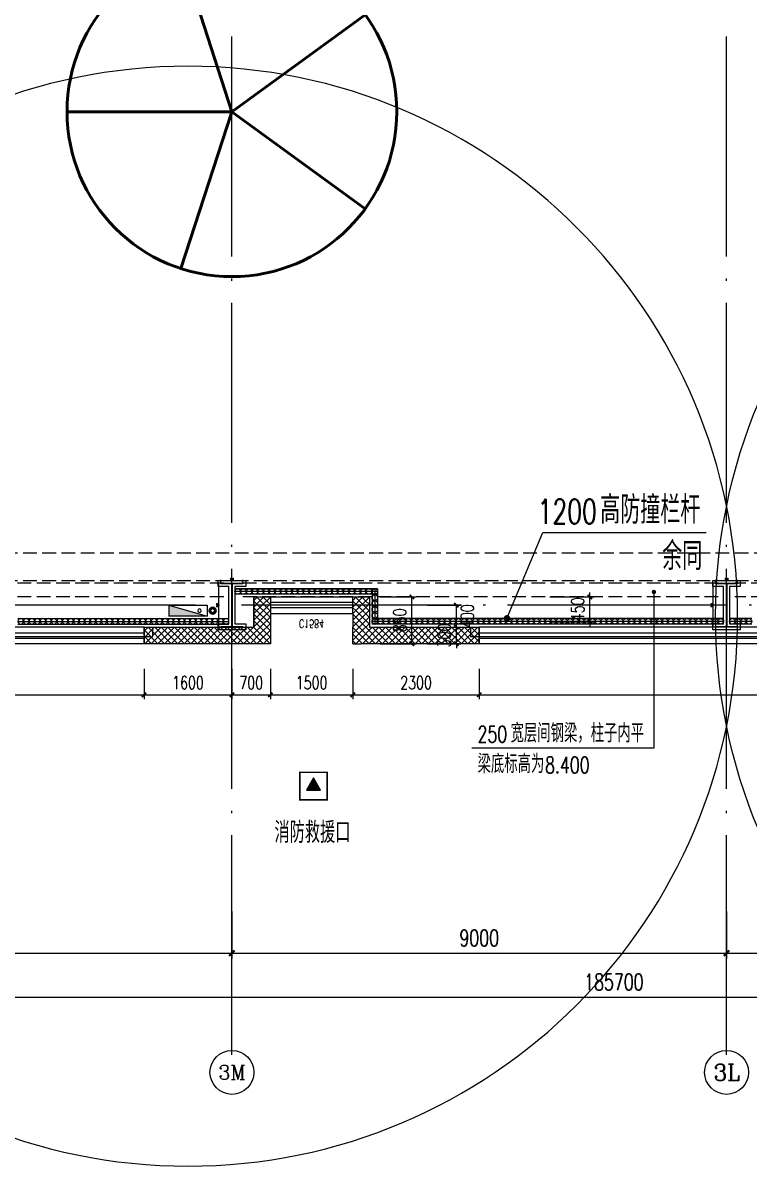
# Model space of a CAD drawing. Extents: x -1313754 to 847533, y 489853 to 941203.
# Drawn here: x -231658 to -218443, y 538719 to 559510 of the extents above; entities that cross this region are included whole.
import ezdxf
from ezdxf.enums import TextEntityAlignment as Align

# ---------------------------------------------------------------- set-up
doc = ezdxf.new("R2010")
doc.units = 0
doc.header["$LTSCALE"] = 1000
doc.header["$MEASUREMENT"] = 0
doc.linetypes.add('DASH', pattern=[0.35, 0.25, -0.1])
doc.linetypes.add('DOTE', pattern=[2.42, 2, -0.2, 0.02, -0.2])
doc.layers.get('Defpoints').update_dxf_attribs({"color": 210})
for name, color, linetype in [('A-AXIS-D', 1, 'Continuous'), ('A-AXIS-DOTE', 14, 'DOTE'), ('A-AXIS-DP', 126, 'Continuous'), ('A-AXIS-SYMB', 3, 'Continuous'), ('A-HATCH-2', 251, 'Continuous'), ('A-HRAIL', 173, 'Continuous'), ('A-LIN-V', 9, 'Continuous'), ('A-SFCE', 30, 'Continuous'), ('A-TEXT', 61, 'Continuous'), ('A-WINDOW', 140, 'Continuous'), ('AS-COLN', 6, 'Continuous'), ('AS-WALL', 40, 'Continuous'), ('AS-结构边线层', 200, 'Continuous'), ('DIM_SYMB', 3, 'Continuous'), ('PUB_HATCH', 8, 'Continuous'), ('PUB_TEXT', 7, 'Continuous'), ('RP-N2-01$0$$0$A-WIND-J', 1, 'Continuous'), ('RP-N2-01$0$A-WIND-J', 3, 'Continuous'), ('SB_ZF消火栓', 10, 'Continuous'), ('SB_ZF消火栓M', 10, 'Continuous'), ('建-窗', 4, 'Continuous'), ('建-门窗编号', 7, 'Continuous')]:
    doc.layers.add(name, color=color, linetype=linetype)
doc.layers.add('LG-ZF消防', color=1, linetype='Continuous', lineweight=60)
doc.styles.add('_TCH_AXIS', font='COMPLEX', dxfattribs={"bigfont": 'GBCBIG'})
doc.styles.add('_TCH_DIM', font='SIMPLEX', dxfattribs={"bigfont": 'GBCBIG'})
doc.styles.add('_TCH_DIM_T3', font='SIMPLEX', dxfattribs={"width": 0.705882, "bigfont": 'GBCBIG'})
doc.styles.add('A-WIN-LABEL', font='SIMPLEX', dxfattribs={"bigfont": 'GBCBIG'})
doc.dimstyles.new('_TCH_ARCH&&10', dxfattribs={"dimtxt": 29.75, "dimasz": 10, "dimexe": 10, "dimexo": 10, "dimgap": 12.625, "dimtad": 1, "dimdec": 0, "dimzin": 0, "dimdsep": 46, "dimtxsty": '_TCH_DIM_T3', "dimblk": 'ARCHTICK', "dimcen": 0.09, "dimclrt": 7, "dimazin": 2, "dimtfac": 1, "dimtdec": 0, "dimtix": 1, "dimtmove": 2, "dimatfit": 3, "dimfxl": 0, "dimtolj": 1, "dimtzin": 0, "dimarcsym": 0})
doc.dimstyles.new('_TCH_ARCH&&100', dxfattribs={"dimtxt": 297.5, "dimasz": 100, "dimexe": 100, "dimexo": 100, "dimgap": 126.25, "dimtad": 1, "dimdec": 0, "dimzin": 0, "dimdsep": 46, "dimtxsty": '_TCH_DIM_T3', "dimblk": 'ARCHTICK', "dimcen": 0.09, "dimclrt": 7, "dimazin": 2, "dimtfac": 1, "dimtdec": 0, "dimtix": 1, "dimtmove": 2, "dimatfit": 3, "dimfxl": 0, "dimtolj": 1, "dimtzin": 0, "dimarcsym": 0})
doc.dimstyles.new('_TCH_ARCH&&80', dxfattribs={"dimtxt": 238, "dimasz": 80, "dimexe": 80, "dimexo": 80, "dimgap": 101, "dimtad": 1, "dimdec": 0, "dimzin": 0, "dimdsep": 46, "dimtxsty": '_TCH_DIM_T3', "dimblk": 'ARCHTICK', "dimcen": 0.09, "dimclrt": 7, "dimazin": 2, "dimtfac": 1, "dimtdec": 0, "dimtix": 1, "dimtmove": 2, "dimatfit": 3, "dimfxl": 0, "dimtolj": 1, "dimtzin": 0, "dimarcsym": 0})
pattern_1 = [(45, (60, 0), (-60.000061, 60.000061), []), (135, (60, 0), (-60.000061, -60.000061), [])]

# ---------------------------------------------------------------- blocks, each defined once
blk = doc.blocks.new('_ArchTick')
at = {"color": 0, "linetype": 'ByBlock', "const_width": 0.4}
blk.add_lwpolyline([(-0.5, -0.5), (0.5, 0.5)], dxfattribs=at)
blk = doc.blocks.new('*D1271')
at = {"layer": 'A-AXIS-D', "color": 0, "lineweight": -2}
for p, q in [((-16118, -261470), (-16118, -262328)), ((-7118, -261470), (-7118, -262328)), ((-16118, -262228), (-7118, -262228))]:
    blk.add_line(p, q, dxfattribs=at)
at = {"layer": 'Defpoints', "color": 0}
for p in [(-16118, -261370), (-7118, -261370), (-7118, -262228)]:
    blk.add_point(p, dxfattribs=at)
at = {"layer": 'A-AXIS-D', "color": 0, "lineweight": -2, "xscale": 100, "yscale": 100, "zscale": 100, "rotation": 180}
blk.add_blockref('_ArchTick', (-16118, -262228), dxfattribs=at)
at = {"layer": 'A-AXIS-D', "color": 0, "lineweight": -2, "xscale": 100, "yscale": 100, "zscale": 100}
blk.add_blockref('_ArchTick', (-7118, -262228), dxfattribs=at)
at = {"layer": 'A-AXIS-D', "color": 7, "insert": (-11618, -261953), "char_height": 297.5, "attachment_point": 5, "style": '_TCH_DIM_T3'}
blk.add_mtext('\\A1;9000', dxfattribs=at)
blk = doc.blocks.new('*D1272')
at = {"layer": 'A-AXIS-D', "color": 0, "lineweight": -2}
for p, q in [((-7118, -261470), (-7118, -262328)), ((1882, -261470), (1882, -262328)), ((-7118, -262228), (1882, -262228))]:
    blk.add_line(p, q, dxfattribs=at)
at = {"layer": 'Defpoints', "color": 0}
for p in [(-7118, -261370), (1882, -261370), (1882, -262228)]:
    blk.add_point(p, dxfattribs=at)
at = {"layer": 'A-AXIS-D', "color": 0, "lineweight": -2, "xscale": 100, "yscale": 100, "zscale": 100, "rotation": 180}
blk.add_blockref('_ArchTick', (-7118, -262228), dxfattribs=at)
at = {"layer": 'A-AXIS-D', "color": 0, "lineweight": -2, "xscale": 100, "yscale": 100, "zscale": 100}
blk.add_blockref('_ArchTick', (1882, -262228), dxfattribs=at)
at = {"layer": 'A-AXIS-D', "color": 7, "insert": (-2618, -261953), "char_height": 297.5, "attachment_point": 5, "style": '_TCH_DIM_T3'}
blk.add_mtext('\\A1;9000', dxfattribs=at)
blk = doc.blocks.new('*D1273')
at = {"layer": 'A-AXIS-D', "color": 0, "lineweight": -2}
for p, q in [((1882, -261470), (1882, -262328)), ((10882, -261470), (10882, -262328)), ((1882, -262228), (10882, -262228))]:
    blk.add_line(p, q, dxfattribs=at)
at = {"layer": 'Defpoints', "color": 0}
for p in [(1882, -261370), (10882, -261370), (10882, -262228)]:
    blk.add_point(p, dxfattribs=at)
at = {"layer": 'A-AXIS-D', "color": 0, "lineweight": -2, "xscale": 100, "yscale": 100, "zscale": 100, "rotation": 180}
blk.add_blockref('_ArchTick', (1882, -262228), dxfattribs=at)
at = {"layer": 'A-AXIS-D', "color": 0, "lineweight": -2, "xscale": 100, "yscale": 100, "zscale": 100}
blk.add_blockref('_ArchTick', (10882, -262228), dxfattribs=at)
at = {"layer": 'A-AXIS-D', "color": 7, "insert": (6382, -261953), "char_height": 297.5, "attachment_point": 5, "style": '_TCH_DIM_T3'}
blk.add_mtext('\\A1;9000', dxfattribs=at)
blk = doc.blocks.new('*D1408')
at = {"layer": 'A-AXIS-D', "color": 0, "lineweight": -2}
for p, q in [((-93018, -261570), (-93018, -263128)), ((92682, -261570), (92682, -263128)), ((-93018, -263028), (92682, -263028))]:
    blk.add_line(p, q, dxfattribs=at)
at = {"layer": 'Defpoints', "color": 0}
for p in [(-93018, -261470), (92682, -261470), (92682, -263028)]:
    blk.add_point(p, dxfattribs=at)
at = {"layer": 'A-AXIS-D', "color": 0, "lineweight": -2, "xscale": 100, "yscale": 100, "zscale": 100, "rotation": 180}
blk.add_blockref('_ArchTick', (-93018, -263028), dxfattribs=at)
at = {"layer": 'A-AXIS-D', "color": 0, "lineweight": -2, "xscale": 100, "yscale": 100, "zscale": 100}
blk.add_blockref('_ArchTick', (92682, -263028), dxfattribs=at)
at = {"layer": 'A-AXIS-D', "color": 7, "insert": (-168, -262753), "char_height": 297.5, "attachment_point": 5, "style": '_TCH_DIM_T3'}
blk.add_mtext('\\A1;185700', dxfattribs=at)
blk = doc.blocks.new('WINDOW2DLIB$DYNSTYLE$00000005')
at = {"color": 0}
for points in [[(-0.5, 0.5), (-0.5, -0.5)], [(-0.5, 0.5), (0.5, 0.5)], [(0.5, -0.5), (0.5, 0.5)], [(0.5, 0.16667), (-0.5, 0.16667)], [(0.5, -0.16667), (-0.5, -0.16667)], [(-0.5, -0.5), (0.5, -0.5)]]:
    blk.add_lwpolyline(points, dxfattribs=at)
blk = doc.blocks.new('42343243')
at = {"layer": 'PUB_HATCH'}
h = blk.add_hatch(dxfattribs=at)
h.set_pattern_fill('多孔材料', color=256, scale=30, style=0)
h.set_pattern_definition(pattern_1)
h.paths.add_polyline_path([(-227154, 1223170), (-229454, 1223170), (-229454, 1222870), (-227454, 1222870)])
h = blk.add_hatch(dxfattribs=at)
h.set_pattern_fill('多孔材料', color=256, scale=30, style=0)
h.set_pattern_definition(pattern_1)
h.paths.add_polyline_path([(-227454, 1222320), (-227154, 1222620), (-227154, 1223170), (-227454, 1222870)])
h = blk.add_hatch(dxfattribs=at)
h.set_pattern_fill('多孔材料', color=256, scale=30, style=0)
h.set_pattern_definition(pattern_1)
h.paths.add_polyline_path([(-225654, 1222870), (-225504, 1222970), (-225504, 1223170), (-225654, 1223170)])
h = blk.add_hatch(dxfattribs=at)
h.set_pattern_fill('多孔材料', color=256, scale=30, style=0)
h.set_pattern_definition(pattern_1)
h.paths.add_polyline_path([(-225354, 1222870), (-223354, 1222870), (-223354, 1223170), (-225504, 1223170), (-225504, 1222970)])
h = blk.add_hatch(dxfattribs=at)
h.set_pattern_fill('多孔材料', color=256, scale=30, style=0)
h.set_pattern_definition(pattern_1)
h.paths.add_polyline_path([(-225654, 1222620), (-225354, 1222320), (-225354, 1222870), (-225504, 1222970), (-225654, 1222870)])
h = blk.add_hatch(dxfattribs=at)
h.set_pattern_fill('多孔材料', color=256, scale=30, style=0)
h.set_pattern_definition(pattern_1)
h.paths.add_polyline_path([(-227454, 1222320), (-227154, 1222320), (-227154, 1222620)])
h = blk.add_hatch(dxfattribs=at)
h.set_pattern_fill('多孔材料', color=256, scale=30, style=0)
h.set_pattern_definition(pattern_1)
h.paths.add_polyline_path([(-225654, 1222620), (-225654, 1222320), (-225354, 1222320)])
at = {"layer": 'AS-WALL'}
for p, q in [((-227154, 1223170), (-229454, 1223170)), ((-229454, 1223170), (-229454, 1222870)), ((-227154, 1222620), (-227154, 1223170)), ((-225654, 1223170), (-225504, 1223170)), ((-225654, 1223170), (-225654, 1222870)), ((-223354, 1223170), (-225504, 1223170)), ((-223354, 1222870), (-223354, 1223170)), ((-229454, 1222870), (-227454, 1222870)), ((-227454, 1222320), (-227454, 1222870)), ((-225654, 1222870), (-225654, 1222870)), ((-225654, 1222620), (-225654, 1222870)), ((-225354, 1222320), (-225354, 1222870)), ((-225354, 1222870), (-223354, 1222870)), ((-227154, 1222320), (-227154, 1222620)), ((-225654, 1222620), (-225654, 1222320)), ((-227454, 1222320), (-227154, 1222320)), ((-225654, 1222320), (-225354, 1222320))]:
    blk.add_line(p, q, dxfattribs=at)
at = {"layer": '建-窗'}
ref = blk.add_blockref('WINDOW2DLIB$DYNSTYLE$00000005', (-217004, 1223020), dxfattribs=dict(at, xscale=-12700, yscale=-300, zscale=300, rotation=359.999999999664))
ref.add_attrib('A', 'C12724', (-217284, 1223521), dxfattribs={"layer": '建-门窗编号', "ltscale": 500, "height": 148.8, "style": 'A-WIN-LABEL', "width": 0.705882})
ref = blk.add_blockref('WINDOW2DLIB$DYNSTYLE$00000005', (-239904, 1223020), dxfattribs=dict(at, xscale=-20900, yscale=-300, zscale=300, rotation=359.9999999994902))
ref.add_attrib('A', 'C20924', (-240194, 1223393), dxfattribs={"layer": '建-门窗编号', "ltscale": 500, "height": 148.8, "style": 'A-WIN-LABEL', "width": 0.705882})
ref = blk.add_blockref('WINDOW2DLIB$DYNSTYLE$00000005', (-226404, 1222470), dxfattribs=dict(at, xscale=-1500, yscale=300, zscale=300, rotation=179.9999999999555))
ref.add_attrib('A', 'C1584', (-226634, 1222733), dxfattribs={"layer": '建-门窗编号', "ltscale": 500, "height": 148.8, "rotation": 360, "style": 'A-WIN-LABEL', "width": 0.705882})
blk = doc.blocks.new('43243')
at = {"layer": 'AS-结构边线层'}
blk.add_lwpolyline([(-277514, 548350), (-263994, 548350), (-263994, 548520), (-254454, 548520), (-254454, 549070), (-252354, 549070), (-252354, 548520), (-250514, 548520), (-250514, 548350), (-229294, 548350), (-229294, 548520), (-227454, 548520), (-227454, 549070), (-225354, 549070), (-225354, 548520), (-223514, 548520), (-223514, 548350), (-210494, 548350), (-210494, 548520), (-200454, 548520)], dxfattribs=at)
blk = doc.blocks.new('*D1762')
at = {"layer": 'A-AXIS-DP', "color": 0, "lineweight": -2}
for p, q in [((-221342, 549070), (-221342, 549150)), ((-222070, 549070), (-221262, 549070)), ((-221342, 548620), (-221342, 549070)), ((-222070, 548620), (-221262, 548620)), ((-221342, 548620), (-221342, 548540))]:
    blk.add_line(p, q, dxfattribs=at)
at = {"layer": 'Defpoints', "color": 0}
for p in [(-222150, 549070), (-221342, 549070), (-222150, 548620)]:
    blk.add_point(p, dxfattribs=at)
at = {"layer": 'A-AXIS-DP', "color": 0, "lineweight": -2, "xscale": 80, "yscale": 80, "zscale": 80}
for p, rotation in [((-221342, 549070), 270), ((-221342, 548620), 90)]:
    blk.add_blockref('_ArchTick', p, dxfattribs=dict(at, rotation=rotation))
at = {"layer": 'A-AXIS-DP', "color": 7, "insert": (-221562, 548845), "char_height": 238, "attachment_point": 5, "rotation": 90, "style": '_TCH_DIM_T3'}
blk.add_mtext('\\A1;450', dxfattribs=at)
blk = doc.blocks.new('4324324')
at = {"layer": 'A-HATCH-2', "linetype": 'DASH'}
for p, q in [((-312854.2, 549870), (-138054.2, 549870)), ((-312854.2, 549370), (-138054.2, 549370))]:
    blk.add_line(p, q, dxfattribs=at)
blk = doc.blocks.new('w4324324')
at = {"layer": 'A-HATCH-2', "lineweight": 60}
for q in [(-1694760, 686605), (-1697614, 684532), (-1691907, 684532), (-1696524, 681178), (-1692997, 681178)]:
    blk.add_line((-1694760, 683605), q, dxfattribs=at)
blk.add_circle((-1694760, 683605), 3000, dxfattribs=at)
blk = doc.blocks.new('342343')
at = {"layer": 'A-LIN-V'}
blk.add_blockref('w4324324', (1030710, 27556), dxfattribs=at)
blk = doc.blocks.new('*D1767')
at = {"layer": 'A-AXIS-DP', "color": 0, "lineweight": -2}
for p, q in [((-165054, 621030), (-165054, 621079)), ((-165054, 621069), (-164654, 621069)), ((-164654, 621030), (-164654, 621079))]:
    blk.add_line(p, q, dxfattribs=at)
at = {"layer": 'Defpoints', "color": 0}
for p in [(-164654, 621069), (-165054, 621020), (-164654, 621020)]:
    blk.add_point(p, dxfattribs=at)
at = {"layer": 'A-AXIS-DP', "color": 0, "lineweight": -2, "xscale": 10, "yscale": 10, "zscale": 10, "rotation": 180}
blk.add_blockref('_ArchTick', (-165054, 621069), dxfattribs=at)
at = {"layer": 'A-AXIS-DP', "color": 0, "lineweight": -2, "xscale": 10, "yscale": 10, "zscale": 10}
blk.add_blockref('_ArchTick', (-164654, 621069), dxfattribs=at)
at = {"layer": 'A-AXIS-DP', "color": 7, "insert": (-164854, 621096), "char_height": 29.8, "attachment_point": 5, "style": '_TCH_DIM_T3'}
blk.add_mtext('\\A1;400', dxfattribs=at)
blk = doc.blocks.new('*D1768')
at = {"layer": 'A-AXIS-DP', "color": 0, "lineweight": -2}
for p, q in [((-165064, 621020), (-165105, 621020)), ((-165095, 620220), (-165095, 621020)), ((-165064, 620220), (-165105, 620220))]:
    blk.add_line(p, q, dxfattribs=at)
at = {"layer": 'Defpoints', "color": 0}
for p in [(-165095, 621020), (-165054, 621020), (-165054, 620220)]:
    blk.add_point(p, dxfattribs=at)
at = {"layer": 'A-AXIS-DP', "color": 0, "lineweight": -2, "xscale": 10, "yscale": 10, "zscale": 10}
for p, rotation in [((-165095, 621020), 90), ((-165095, 620220), 270)]:
    blk.add_blockref('_ArchTick', p, dxfattribs=dict(at, rotation=rotation))
at = {"layer": 'A-AXIS-DP', "color": 7, "insert": (-165123, 620620), "char_height": 29.8, "attachment_point": 5, "rotation": 90, "style": '_TCH_DIM_T3'}
blk.add_mtext('\\A1;800', dxfattribs=at)
blk = doc.blocks.new('RP-N2-01$0$$0$xfjy')
at = {"layer": 'RP-N2-01$0$$0$A-WIND-J'}
h = blk.add_hatch(color=256, dxfattribs=at)
h.dxf.hatch_style = 1
h.paths.add_polyline_path([(1141876, -26214), (1142135, -26214), (1142005, -25989)])
at = {"layer": 'RP-N2-01$0$$0$A-WIND-J', "const_width": 25}
blk.add_lwpolyline([(1141755, -25889), (1141755, -26389), (1142255, -26389), (1142255, -25889)], close=True, dxfattribs=at)
at = {"layer": 'RP-N2-01$0$$0$A-WIND-J'}
for points in [[(1141755, -26389), (1142255, -26389), (1142255, -25889), (1141755, -25889)], [(1141876, -26214), (1142135, -26214), (1142005, -25989)]]:
    blk.add_lwpolyline(points, close=True, dxfattribs=at)
blk = doc.blocks.new('RP-N2-01$0$xfjy')
at = {"layer": 'RP-N2-01$0$$0$A-WIND-J'}
blk.add_blockref('RP-N2-01$0$$0$xfjy', (0, 0), dxfattribs=at)
blk = doc.blocks.new('1232')
at = {"layer": 'RP-N2-01$0$A-WIND-J'}
blk.add_blockref('RP-N2-01$0$xfjy', (-1368375, 571769, 0), dxfattribs=at)
at = {"layer": 'A-TEXT', "style": '_TCH_DIM'}
blk.add_text('消防救援口', height=384.1, dxfattribs=at).set_placement((-227081, 544597, 0))
blk = doc.blocks.new('99平面图例外参$0$$LinePat$圆环')
for points in [[(0, 150), (300, 150)], [(0, 0), (300, 0)], [(0, -150), (300, -150)]]:
    blk.add_lwpolyline(points)
at = {"color": 0}
blk.add_circle((150, 0), 150, dxfattribs=at)
blk = doc.blocks.new('34242343243')
at = {"layer": 'A-HRAIL', "yscale": 0.3333333333333333, "zscale": 0.3333333333333333}
for p, xscale, rotation in [((-227696, 549170), 0.3461333288391431, 180), ((-227593, 549170), 0.3461333288391431, 180), ((-227489, 549170), 0.3461333288391431, 180), ((-227385, 549170), 0.3461333288391431, 180), ((-227281, 549170), 0.3461333288391431, 180), ((-227177, 549170), 0.3461333288391431, 180), ((-227073, 549170), 0.3461333288391431, 180), ((-226969, 549170), 0.3461333288391431, 180), ((-226866, 549170), 0.3461333288391431, 180), ((-226762, 549170), 0.3461333288391431, 180), ((-226658, 549170), 0.3461333288391431, 180), ((-226554, 549170), 0.3461333288391431, 180), ((-226450, 549170), 0.3461333288391431, 180), ((-226346, 549170), 0.3461333288391431, 180), ((-226243, 549170), 0.3461333288391431, 180), ((-226139, 549170), 0.3461333288391431, 180), ((-226035, 549170), 0.3461333288391431, 180), ((-225931, 549170), 0.3461333288391431, 180), ((-225827, 549170), 0.3461333288391431, 180), ((-225723, 549170), 0.3461333288391431, 180), ((-225620, 549170), 0.3461333288391431, 180), ((-225516, 549170), 0.3461333288391431, 180), ((-225412, 549170), 0.3461333288391431, 180), ((-225308, 549170), 0.3461333288391431, 180), ((-225204, 549170), 0.3461333288391431, 180), ((-225254, 549220), 0.3611111227129974, 270), ((-225254, 549112), 0.3611111227129974, 270), ((-225254, 549003), 0.3611111227129974, 270), ((-225254, 548895), 0.3611111227129974, 270), ((-225254, 548787), 0.3611111227129974, 270), ((-231748, 548626), -0.3368181818181785, 179.999999999796), ((-231647, 548626), -0.3368181818181785, 179.999999999796), ((-231546, 548626), -0.3368181818181785, 179.999999999796), ((-231445, 548626), -0.3368181818181785, 179.999999999796), ((-231344, 548626), -0.3368181818181785, 179.999999999796), ((-231243, 548626), -0.3368181818181785, 179.999999999796), ((-231142, 548626), -0.3368181818181785, 179.999999999796), ((-231041, 548626), -0.3368181818181785, 179.999999999796), ((-230940, 548626), -0.3368181818181785, 179.999999999796), ((-230839, 548626), -0.3368181818181785, 179.999999999796), ((-230737, 548626), -0.3368181818181785, 179.999999999796), ((-230636, 548626), -0.3368181818181785, 179.999999999796), ((-230535, 548626), -0.3368181818181785, 179.999999999796), ((-230434, 548626), -0.3368181818181785, 179.999999999796), ((-230333, 548626), -0.3368181818181785, 179.999999999796), ((-230232, 548626), -0.3368181818181785, 179.999999999796), ((-230131, 548626), -0.3368181818181785, 179.999999999796), ((-230030, 548626), -0.3368181818181785, 179.999999999796), ((-229929, 548626), -0.3368181818181785, 179.999999999796), ((-229828, 548626), -0.3368181818181785, 179.999999999796), ((-229727, 548626), -0.3368181818181785, 179.999999999796), ((-229626, 548626), -0.3368181818181785, 179.999999999796), ((-229525, 548626), -0.3368181818181785, 179.999999999796), ((-229424, 548626), -0.3368181818181785, 179.999999999796), ((-229323, 548626), -0.3368181818181785, 179.999999999796), ((-229222, 548626), -0.3368181818181785, 179.999999999796), ((-229121, 548626), -0.3368181818181785, 179.999999999796), ((-229020, 548626), -0.3368181818181785, 179.999999999796), ((-228919, 548626), -0.3368181818181785, 179.999999999796), ((-228818, 548626), -0.3368181818181785, 179.999999999796), ((-228717, 548626), -0.3368181818181785, 179.999999999796), ((-228616, 548626), -0.3368181818181785, 179.999999999796), ((-228514, 548626), -0.3368181818181785, 179.999999999796), ((-228413, 548626), -0.3368181818181785, 179.999999999796), ((-228312, 548626), -0.3368181818181785, 179.999999999796), ((-228211, 548626), -0.3368181818181785, 179.999999999796), ((-228110, 548626), -0.3368181818181785, 179.999999999796), ((-228009, 548626), -0.3368181818181785, 179.999999999796), ((-225254, 548678), 0.3611111227129974, 270), ((-225203, 548626), 0.3384127415468572, 180.0000000002033), ((-225101, 548626), 0.3384127415468572, 180.0000000002033), ((-225000, 548626), 0.3384127415468572, 180.0000000002033), ((-224898, 548626), 0.3384127415468572, 180.0000000002033), ((-224797, 548626), 0.3384127415468572, 180.0000000002033), ((-224695, 548626), 0.3384127415468572, 180.0000000002033), ((-224594, 548626), 0.3384127415468572, 180.0000000002033), ((-224492, 548626), 0.3384127415468572, 180.0000000002033), ((-224390, 548626), 0.3384127415468572, 180.0000000002033), ((-224289, 548626), 0.3384127415468572, 180.0000000002033), ((-224187, 548626), 0.3384127415468572, 180.0000000002033), ((-224086, 548626), 0.3384127415468572, 180.0000000002033), ((-223984, 548626), 0.3384127415468572, 180.0000000002033), ((-223883, 548626), 0.3384127415468572, 180.0000000002033), ((-223781, 548626), 0.3384127415468572, 180.0000000002033), ((-223680, 548626), 0.3384127415468572, 180.0000000002033), ((-223578, 548626), 0.3384127415468572, 180.0000000002033), ((-223477, 548626), 0.3384127415468572, 180.0000000002033), ((-223375, 548626), 0.3384127415468572, 180.0000000002033), ((-223274, 548626), 0.3384127415468572, 180.0000000002033), ((-223172, 548626), 0.3384127415468572, 180.0000000002033), ((-223071, 548626), 0.3384127415468572, 180.0000000002033), ((-222969, 548626), 0.3384127415468572, 180.0000000002033), ((-222868, 548626), 0.3384127415468572, 180.0000000002033), ((-222766, 548626), 0.3384127415468572, 180.0000000002033), ((-222665, 548626), 0.3384127415468572, 180.0000000002033), ((-222563, 548626), 0.3384127415468572, 180.0000000002033), ((-222462, 548626), 0.3384127415468572, 180.0000000002033), ((-222360, 548626), 0.3384127415468572, 180.0000000002033), ((-222258, 548626), 0.3384127415468572, 180.0000000002033), ((-222157, 548626), 0.3384127415468572, 180.0000000002033), ((-222055, 548626), 0.3384127415468572, 180.0000000002033), ((-221954, 548626), 0.3384127415468572, 180.0000000002033), ((-221852, 548626), 0.3384127415468572, 180.0000000002033), ((-221751, 548626), 0.3384127415468572, 180.0000000002033), ((-221649, 548626), 0.3384127415468572, 180.0000000002033), ((-221548, 548626), 0.3384127415468572, 180.0000000002033), ((-221446, 548626), 0.3384127415468572, 180.0000000002033), ((-221345, 548626), 0.3384127415468572, 180.0000000002033), ((-221243, 548626), 0.3384127415468572, 180.0000000002033), ((-221142, 548626), 0.3384127415468572, 180.0000000002033), ((-221040, 548626), 0.3384127415468572, 180.0000000002033), ((-220939, 548626), 0.3384127415468572, 180.0000000002033), ((-220837, 548626), 0.3384127415468572, 180.0000000002033), ((-220736, 548626), 0.3384127415468572, 180.0000000002033), ((-220634, 548626), 0.3384127415468572, 180.0000000002033), ((-220533, 548626), 0.3384127415468572, 180.0000000002033), ((-220431, 548626), 0.3384127415468572, 180.0000000002033), ((-220330, 548626), 0.3384127415468572, 180.0000000002033), ((-220228, 548626), 0.3384127415468572, 180.0000000002033), ((-220126, 548626), 0.3384127415468572, 180.0000000002033), ((-220025, 548626), 0.3384127415468572, 180.0000000002033), ((-219923, 548626), 0.3384127415468572, 180.0000000002033), ((-219822, 548626), 0.3384127415468572, 180.0000000002033), ((-219720, 548626), 0.3384127415468572, 180.0000000002033), ((-219619, 548626), 0.3384127415468572, 180.0000000002033), ((-219517, 548626), 0.3384127415468572, 180.0000000002033), ((-219416, 548626), 0.3384127415468572, 180.0000000002033), ((-219314, 548626), 0.3384127415468572, 180.0000000002033), ((-219213, 548626), 0.3384127415468572, 180.0000000002033), ((-219111, 548626), 0.3384127415468572, 180.0000000002033), ((-219010, 548626), 0.3384127415468572, 180.0000000002033), ((-218908, 548626), 0.3384127415468572, 180.0000000002033), ((-218699, 548626), 0.3368181818181818, 180.0000000002033), ((-218598, 548626), 0.3368181818181818, 180.0000000002033), ((-218497, 548626), 0.3368181818181818, 180.0000000002033), ((-218396, 548626), 0.3368181818181818, 180.0000000002033)]:
    blk.add_blockref('99平面图例外参$0$$LinePat$圆环', p, dxfattribs=dict(at, xscale=xscale, rotation=rotation))
blk = doc.blocks.new('A$C5D961328')
at = {"layer": 'SB_ZF消火栓'}
blk.add_hatch(color=256, dxfattribs=at).paths.add_polyline_path([(0, 40), (700, 40), (700, 240)])
at = {"layer": 'A-LIN-V', "ltscale": 500}
blk.add_circle((350, 40), 10001, dxfattribs=at)
at = {"layer": 'SB_ZF消火栓'}
for p, q in [((700, 240), (0, 240)), ((0, 240), (0, 40)), ((700, 240), (0, 40)), ((700, 240), (700, 40)), ((0, 40), (700, 40))]:
    blk.add_line(p, q, dxfattribs=at)
at = {"layer": 'SB_ZF消火栓', "color": 1}
blk.add_circle((140, 140), 32.5, dxfattribs=at)
blk = doc.blocks.new('we42342343234')
at = {"layer": 'LG-ZF消防'}
blk.add_circle((-228204, 548820), 50, dxfattribs=at)
at = {"layer": 'SB_ZF消火栓M', "xscale": -1}
blk.add_blockref('A$C5D961328', (-228304, 548680), dxfattribs=at)
at = {"layer": 'SB_ZF消火栓M'}
blk.add_blockref('A$C5D961328', (-209404, 548680), dxfattribs=at)
blk = doc.blocks.new('234243242332')
at = {"layer": 'SB_ZF消火栓'}
blk.add_blockref('we42342343234', (0, 0), dxfattribs=at)
blk = doc.blocks.new('*D752')
at = {"layer": 'A-AXIS-DP', "color": 0, "lineweight": -2}
for p, q in [((-225154, 549070), (-224500, 549070)), ((-224580, 548220), (-224580, 549070)), ((-225154, 548220), (-224500, 548220))]:
    blk.add_line(p, q, dxfattribs=at)
at = {"layer": 'Defpoints', "color": 0}
for p in [(-225234, 549070), (-224580, 549070), (-225234, 548220)]:
    blk.add_point(p, dxfattribs=at)
at = {"layer": 'A-AXIS-DP', "color": 0, "lineweight": -2, "xscale": 80, "yscale": 80, "zscale": 80}
for p, rotation in [((-224580, 549070), 90), ((-224580, 548220), 270)]:
    blk.add_blockref('_ArchTick', p, dxfattribs=dict(at, rotation=rotation))
at = {"layer": 'A-AXIS-DP', "color": 7, "insert": (-224800, 548645), "char_height": 238, "attachment_point": 5, "rotation": 90, "style": '_TCH_DIM_T3'}
blk.add_mtext('\\A1;850', dxfattribs=at)
blk = doc.blocks.new('*D753')
at = {"layer": 'A-AXIS-DP', "color": 0, "lineweight": -2}
for p, q in [((-224294, 548520), (-223690, 548520)), ((-223770, 548520), (-223770, 548600)), ((-223770, 548220), (-223770, 548520)), ((-224294, 548220), (-223690, 548220)), ((-223770, 548220), (-223770, 548140))]:
    blk.add_line(p, q, dxfattribs=at)
at = {"layer": 'Defpoints', "color": 0}
for p in [(-224374, 548520), (-223770, 548520), (-224374, 548220)]:
    blk.add_point(p, dxfattribs=at)
at = {"layer": 'A-AXIS-DP', "color": 0, "lineweight": -2, "xscale": 80, "yscale": 80, "zscale": 80}
for p, rotation in [((-223770, 548520), 270), ((-223770, 548220), 90)]:
    blk.add_blockref('_ArchTick', p, dxfattribs=dict(at, rotation=rotation))
at = {"layer": 'A-AXIS-DP', "color": 7, "insert": (-223990, 548370), "char_height": 238, "attachment_point": 5, "rotation": 90, "style": '_TCH_DIM_T3'}
blk.add_mtext('\\A1;300', dxfattribs=at)
blk = doc.blocks.new('*D754')
at = {"layer": 'A-AXIS-DP', "color": 0, "lineweight": -2}
for p, q in [((-224294, 548920), (-223690, 548920)), ((-223770, 548520), (-223770, 548920)), ((-224294, 548520), (-223690, 548520))]:
    blk.add_line(p, q, dxfattribs=at)
at = {"layer": 'Defpoints', "color": 0}
for p in [(-224374, 548920), (-223770, 548920), (-224374, 548520)]:
    blk.add_point(p, dxfattribs=at)
at = {"layer": 'A-AXIS-DP', "color": 0, "lineweight": -2, "xscale": 80, "yscale": 80, "zscale": 80}
for p, rotation in [((-223770, 548920), 90), ((-223770, 548520), 270)]:
    blk.add_blockref('_ArchTick', p, dxfattribs=dict(at, rotation=rotation))
at = {"layer": 'A-AXIS-DP', "color": 7, "insert": (-223570, 548720), "char_height": 238, "attachment_point": 5, "rotation": 90, "style": '_TCH_DIM_T3'}
blk.add_mtext('\\A1;400', dxfattribs=at)
blk = doc.blocks.new('*D965')
at = {"layer": 'A-AXIS-DP', "color": 0, "lineweight": -2}
for p, q in [((-250354, 547760), (-250354, 547210)), ((-229454, 547760), (-229454, 547210)), ((-250354, 547290), (-229454, 547290))]:
    blk.add_line(p, q, dxfattribs=at)
at = {"layer": 'Defpoints', "color": 0}
for p in [(-250354, 547840), (-229454, 547840), (-229454, 547290)]:
    blk.add_point(p, dxfattribs=at)
at = {"layer": 'A-AXIS-DP', "color": 0, "lineweight": -2, "xscale": 80, "yscale": 80, "zscale": 80, "rotation": 180}
blk.add_blockref('_ArchTick', (-250354, 547290), dxfattribs=at)
at = {"layer": 'A-AXIS-DP', "color": 0, "lineweight": -2, "xscale": 80, "yscale": 80, "zscale": 80}
blk.add_blockref('_ArchTick', (-229454, 547290), dxfattribs=at)
at = {"layer": 'A-AXIS-DP', "color": 7, "insert": (-239904, 547510), "char_height": 238, "attachment_point": 5, "style": '_TCH_DIM_T3'}
blk.add_mtext('\\A1;20900', dxfattribs=at)
blk = doc.blocks.new('*D966')
at = {"layer": 'A-AXIS-DP', "color": 0, "lineweight": -2}
for p, q in [((-229454, 547760), (-229454, 547210)), ((-227854, 547760), (-227854, 547210)), ((-229454, 547290), (-227854, 547290))]:
    blk.add_line(p, q, dxfattribs=at)
at = {"layer": 'Defpoints', "color": 0}
for p in [(-229454, 547840), (-227854, 547840), (-227854, 547290)]:
    blk.add_point(p, dxfattribs=at)
at = {"layer": 'A-AXIS-DP', "color": 0, "lineweight": -2, "xscale": 80, "yscale": 80, "zscale": 80, "rotation": 180}
blk.add_blockref('_ArchTick', (-229454, 547290), dxfattribs=at)
at = {"layer": 'A-AXIS-DP', "color": 0, "lineweight": -2, "xscale": 80, "yscale": 80, "zscale": 80}
blk.add_blockref('_ArchTick', (-227854, 547290), dxfattribs=at)
at = {"layer": 'A-AXIS-DP', "color": 7, "insert": (-228654, 547510), "char_height": 238, "attachment_point": 5, "style": '_TCH_DIM_T3'}
blk.add_mtext('\\A1;1600', dxfattribs=at)
blk = doc.blocks.new('*D967')
at = {"layer": 'A-AXIS-DP', "color": 0, "lineweight": -2}
for p, q in [((-227854, 547760), (-227854, 547210)), ((-227154, 547760), (-227154, 547210)), ((-227854, 547290), (-227154, 547290))]:
    blk.add_line(p, q, dxfattribs=at)
at = {"layer": 'Defpoints', "color": 0}
for p in [(-227854, 547840), (-227154, 547840), (-227154, 547290)]:
    blk.add_point(p, dxfattribs=at)
at = {"layer": 'A-AXIS-DP', "color": 0, "lineweight": -2, "xscale": 80, "yscale": 80, "zscale": 80, "rotation": 180}
blk.add_blockref('_ArchTick', (-227854, 547290), dxfattribs=at)
at = {"layer": 'A-AXIS-DP', "color": 0, "lineweight": -2, "xscale": 80, "yscale": 80, "zscale": 80}
blk.add_blockref('_ArchTick', (-227154, 547290), dxfattribs=at)
at = {"layer": 'A-AXIS-DP', "color": 7, "insert": (-227504, 547510), "char_height": 238, "attachment_point": 5, "style": '_TCH_DIM_T3'}
blk.add_mtext('\\A1;700', dxfattribs=at)
blk = doc.blocks.new('*D968')
at = {"layer": 'A-AXIS-DP', "color": 0, "lineweight": -2}
for p, q in [((-227154, 547760), (-227154, 547210)), ((-225654, 547760), (-225654, 547210)), ((-227154, 547290), (-225654, 547290))]:
    blk.add_line(p, q, dxfattribs=at)
at = {"layer": 'Defpoints', "color": 0}
for p in [(-227154, 547840), (-225654, 547840), (-225654, 547290)]:
    blk.add_point(p, dxfattribs=at)
at = {"layer": 'A-AXIS-DP', "color": 0, "lineweight": -2, "xscale": 80, "yscale": 80, "zscale": 80, "rotation": 180}
blk.add_blockref('_ArchTick', (-227154, 547290), dxfattribs=at)
at = {"layer": 'A-AXIS-DP', "color": 0, "lineweight": -2, "xscale": 80, "yscale": 80, "zscale": 80}
blk.add_blockref('_ArchTick', (-225654, 547290), dxfattribs=at)
at = {"layer": 'A-AXIS-DP', "color": 7, "insert": (-226404, 547510), "char_height": 238, "attachment_point": 5, "style": '_TCH_DIM_T3'}
blk.add_mtext('\\A1;1500', dxfattribs=at)
blk = doc.blocks.new('*D969')
at = {"layer": 'A-AXIS-DP', "color": 0, "lineweight": -2}
for p, q in [((-225654, 547760), (-225654, 547210)), ((-223354, 547760), (-223354, 547210)), ((-225654, 547290), (-223354, 547290))]:
    blk.add_line(p, q, dxfattribs=at)
at = {"layer": 'Defpoints', "color": 0}
for p in [(-225654, 547840), (-223354, 547840), (-223354, 547290)]:
    blk.add_point(p, dxfattribs=at)
at = {"layer": 'A-AXIS-DP', "color": 0, "lineweight": -2, "xscale": 80, "yscale": 80, "zscale": 80, "rotation": 180}
blk.add_blockref('_ArchTick', (-225654, 547290), dxfattribs=at)
at = {"layer": 'A-AXIS-DP', "color": 0, "lineweight": -2, "xscale": 80, "yscale": 80, "zscale": 80}
blk.add_blockref('_ArchTick', (-223354, 547290), dxfattribs=at)
at = {"layer": 'A-AXIS-DP', "color": 7, "insert": (-224504, 547510), "char_height": 238, "attachment_point": 5, "style": '_TCH_DIM_T3'}
blk.add_mtext('\\A1;2300', dxfattribs=at)
blk = doc.blocks.new('*D970')
at = {"layer": 'A-AXIS-DP', "color": 0, "lineweight": -2}
for p, q in [((-223354, 547760), (-223354, 547210)), ((-210654, 547760), (-210654, 547210)), ((-223354, 547290), (-210654, 547290))]:
    blk.add_line(p, q, dxfattribs=at)
at = {"layer": 'Defpoints', "color": 0}
for p in [(-223354, 547840), (-210654, 547840), (-210654, 547290)]:
    blk.add_point(p, dxfattribs=at)
at = {"layer": 'A-AXIS-DP', "color": 0, "lineweight": -2, "xscale": 80, "yscale": 80, "zscale": 80, "rotation": 180}
blk.add_blockref('_ArchTick', (-223354, 547290), dxfattribs=at)
at = {"layer": 'A-AXIS-DP', "color": 0, "lineweight": -2, "xscale": 80, "yscale": 80, "zscale": 80}
blk.add_blockref('_ArchTick', (-210654, 547290), dxfattribs=at)
at = {"layer": 'A-AXIS-DP', "color": 7, "insert": (-217004, 547510), "char_height": 238, "attachment_point": 5, "style": '_TCH_DIM_T3'}
blk.add_mtext('\\A1;12700', dxfattribs=at)
blk = doc.blocks.new('dote')
at = {"layer": 'A-AXIS-D'}
for centre in [(-7117.8, -264396), (1882.2, -264396)]:
    blk.add_circle(centre, 400, dxfattribs=at)
at = {"layer": 'A-AXIS-DOTE', "ltscale": 2}
for p, q in [((-7117.8, -264080), (-7117.8, -167560.7)), ((1882.2, -264080), (1882.2, -167560.7)), ((98696.4, -255900), (-97273.6, -255900))]:
    blk.add_line(p, q, dxfattribs=at)
at = {"layer": 'PUB_TEXT', "style": '_TCH_AXIS'}
for s, height, p, p2 in [('3L', 294.28, (1644, -264543.2), (2120.4, -264543.2)), ('3M', 260.31, (-7365.7, -264526.2), (-6869.9, -264526.2))]:
    blk.add_text(s, height=height, dxfattribs=at).set_placement(p, p2, align=Align.FIT)
at = {"layer": 'A-AXIS-D'}
for base, p1, p2, picture, middle in [((92682.2, -263027.8), (-93017.8, -261469.8), (92682.2, -261469.8), '*D1408', (-167.8, -262752.8)), ((-7117.8, -262227.8), (-16117.8, -261369.8), (-7117.8, -261369.8), '*D1271', (-11617.8, -261952.8)), ((1882.2, -262227.8), (-7117.8, -261369.8), (1882.2, -261369.8), '*D1272', (-2617.8, -261952.8)), ((10882.2, -262227.8), (1882.2, -261369.8), (10882.2, -261369.8), '*D1273', (6382.2, -261952.8))]:
    dim = blk.add_linear_dim(base=base, p1=p1, p2=p2, angle=0, dimstyle='_TCH_ARCH&&100', override={"dimgap": 0}, dxfattribs=at)
    dim.commit()
    dim.dimension.update_dxf_attribs({"geometry": picture, "text_midpoint": middle, "dimtype": 161})
blk = doc.blocks.new('3243243')
at = {"layer": 'A-AXIS-SYMB'}
for p, q in [((-220175.8, 549160), (-220175.8, 546320)), ((-220175.8, 546320), (-223490, 546320))]:
    blk.add_line(p, q, dxfattribs=at)
at = {"layer": 'A-AXIS-SYMB', "const_width": 40}
blk.add_lwpolyline([(-220175.8, 549180, 1), (-220175.8, 549140, 1)], format="xyb", close=True, dxfattribs=at)
at = {"layer": 'A-SFCE', "linetype": 'DASH'}
for p, q in [((-228004.2, 549320), (-245704.2, 549320)), ((-201004.2, 549320), (-218704.2, 549320)), ((-228004.2, 549070), (-245704.2, 549070)), ((-201004.2, 549070), (-218704.2, 549070))]:
    blk.add_line(p, q, dxfattribs=at)
at = {"layer": 'A-SFCE', "color": 2, "linetype": 'DASH'}
for p, q in [((-219004.2, 549320), (-227704.2, 549320)), ((-219004.2, 549070), (-227704.2, 549070))]:
    blk.add_line(p, q, dxfattribs=at)
at = {"layer": 'PUB_TEXT', "style": '_TCH_DIM', "width": 0.705882}
for s, p in [('250', (-223385, 546425)), ('8.400', (-222156.3, 545865))]:
    blk.add_text(s, height=297.5, dxfattribs=at).set_placement(p)
at = {"layer": 'PUB_TEXT', "style": '_TCH_DIM'}
for s, p in [('宽层间钢梁，柱子内平', (-222785, 546425)), ('梁底标高为', (-223385, 545865))]:
    blk.add_text(s, height=337.59, dxfattribs=at).set_placement(p)
at = {"layer": 'A-AXIS-DP', "color": 1}
dim = blk.add_aligned_dim(p1=(-222150, 548620), p2=(-222150, 549070), distance=-808, dimstyle='_TCH_ARCH&&80', dxfattribs=at)
dim.commit()
dim.dimension.update_dxf_attribs({"geometry": '*D1762', "text_midpoint": (-221562, 548845)})
blk = doc.blocks.new('w42343243')
at = {"layer": 'A-HATCH-2'}
blk.add_lwpolyline([(-165104.2, 621070), (-164604.2, 621070), (-164604.2, 620958), (-164800.2, 620958), (-164800.2, 620282), (-164604.2, 620282), (-164604.2, 620170), (-165104.2, 620170), (-165104.2, 620282), (-164908.2, 620282), (-164908.2, 620958), (-165104.2, 620958)], close=True, dxfattribs=at)
at = {"layer": 'AS-COLN', "color": 3}
blk.add_lwpolyline([(-165054.2, 621020), (-164654.2, 621020), (-164654.2, 621008), (-164850.2, 621008), (-164850.2, 620232), (-164654.2, 620232), (-164654.2, 620220), (-165054.2, 620220), (-165054.2, 620232), (-164858.2, 620232), (-164858.2, 621008), (-165054.2, 621008)], close=True, dxfattribs=at)
at = {"layer": 'A-AXIS-DP'}
for p1, p2, distance, picture, middle in [((-165054.2, 621020), (-164654.2, 621020), 48.8, '*D1767', (-164854.2, 621096.2)), ((-165054.2, 620220), (-165054.2, 621020), 41.2, '*D1768', (-165122.9, 620620))]:
    dim = blk.add_aligned_dim(p1=p1, p2=p2, distance=distance, dimstyle='_TCH_ARCH&&10', dxfattribs=at)
    dim.commit()
    dim.dimension.update_dxf_attribs({"geometry": picture, "text_midpoint": middle})
blk = doc.blocks.new('42343')
at = {"layer": 'A-WINDOW'}
for p in [(-63000, -71700), (-54000, -71700)]:
    blk.add_blockref('w42343243', p, dxfattribs=at)

msp = doc.modelspace()

# ---------------------------------------------------------------- linework, layer by layer
at = {"layer": 'DIM_SYMB'}
for p, q in [((-222850, 548680), (-222200, 550244)), ((-222850, 548680), (-222200, 550244)), ((-222200, 550244), (-219225.8, 550244))]:
    msp.add_line(p, q, dxfattribs=at)
at = {"layer": 'DIM_SYMB', "const_width": 60}
msp.add_lwpolyline([(-222861.5, 548652.3, 1), (-222838.5, 548707.7, 1)], format="xyb", close=True, dxfattribs=at)
msp.add_lwpolyline([(-222861.5, 548652.3, 1), (-222838.5, 548707.7, 1)], format="xyb", close=True, dxfattribs=at)

# ---------------------------------------------------------------- block references
msp.add_blockref('1232', (0, 0))
at = {"layer": 'A-AXIS-DP'}
msp.add_blockref('3243243', (0, 0), dxfattribs=at)
at = {"layer": 'A-LIN-V', "rotation": 90}
msp.add_blockref('342343', (483306.5, 1221945), dxfattribs=at)
at = {"layer": 'A-WINDOW'}
for name in ['43243', '42343', '4324324']:
    msp.add_blockref(name, (0, 0), dxfattribs=at)
at = {"layer": 'A-WINDOW', "xscale": -1, "rotation": 180}
msp.add_blockref('42343243', (0, 1771390), dxfattribs=at)
at = {"layer": 'AS-WALL'}
msp.add_blockref('dote', (-220736.4, 804820), dxfattribs=at)
at = {"layer": 'DIM_SYMB'}
msp.add_blockref('34242343243', (0, 0), dxfattribs=at)
at = {"layer": 'SB_ZF消火栓', "linetype": 'Continuous'}
msp.add_blockref('234243242332', (0, 0), dxfattribs=at)

# ---------------------------------------------------------------- texts
at = {"layer": 'PUB_TEXT', "style": '_TCH_DIM', "width": 0.705882}
msp.add_text('1200', height=446.25, dxfattribs=at).set_placement((-222293.8, 550401.5))
at = {"layer": 'PUB_TEXT', "style": '_TCH_DIM'}
for s, p in [('高防撞栏杆', (-221153.8, 550401.5)), ('余同', (-220025.6, 549561.5))]:
    msp.add_text(s, height=506.38, dxfattribs=at).set_placement(p)

# ---------------------------------------------------------------- dimensions: what is measured, and where the dimension line sits
at = {"layer": 'A-AXIS-DP'}
for p1, p2, distance, picture, middle in [((-225234.2, 548220), (-225234.2, 549070), -654.2, '*D752', (-224800, 548645)), ((-224374.2, 548219.9), (-224374.2, 548519.9), -604.2, '*D753', (-223990, 548369.9)), ((-250354.2, 547840), (-229454.2, 547840), -550, '*D965', (-239904.2, 547510)), ((-229454.2, 547840), (-227854.2, 547840), -550, '*D966', (-228654.2, 547510)), ((-227854.2, 547840), (-227154.2, 547840), -550, '*D967', (-227504.2, 547510)), ((-227154.2, 547840), (-225654.2, 547840), -550, '*D968', (-226404.2, 547510)), ((-225654.2, 547840), (-223354.2, 547840), -550, '*D969', (-224504.2, 547510)), ((-223354.2, 547840), (-210654.2, 547840), -550, '*D970', (-217004.2, 547510))]:
    dim = msp.add_aligned_dim(p1=p1, p2=p2, distance=distance, dimstyle='_TCH_ARCH&&80', dxfattribs=at)
    dim.commit()
    dim.dimension.update_dxf_attribs({"geometry": picture, "text_midpoint": middle})
dim = msp.add_linear_dim(base=(-223770, 548920), p1=(-224374.2, 548519.9), p2=(-224374.2, 548920), angle=90, dimstyle='_TCH_ARCH&&80', dxfattribs=at)
dim.commit()
dim.dimension.update_dxf_attribs({"geometry": '*D754', "text_midpoint": (-223570, 548720), "dimtype": 129})

doc.saveas('drawing.dxf')
